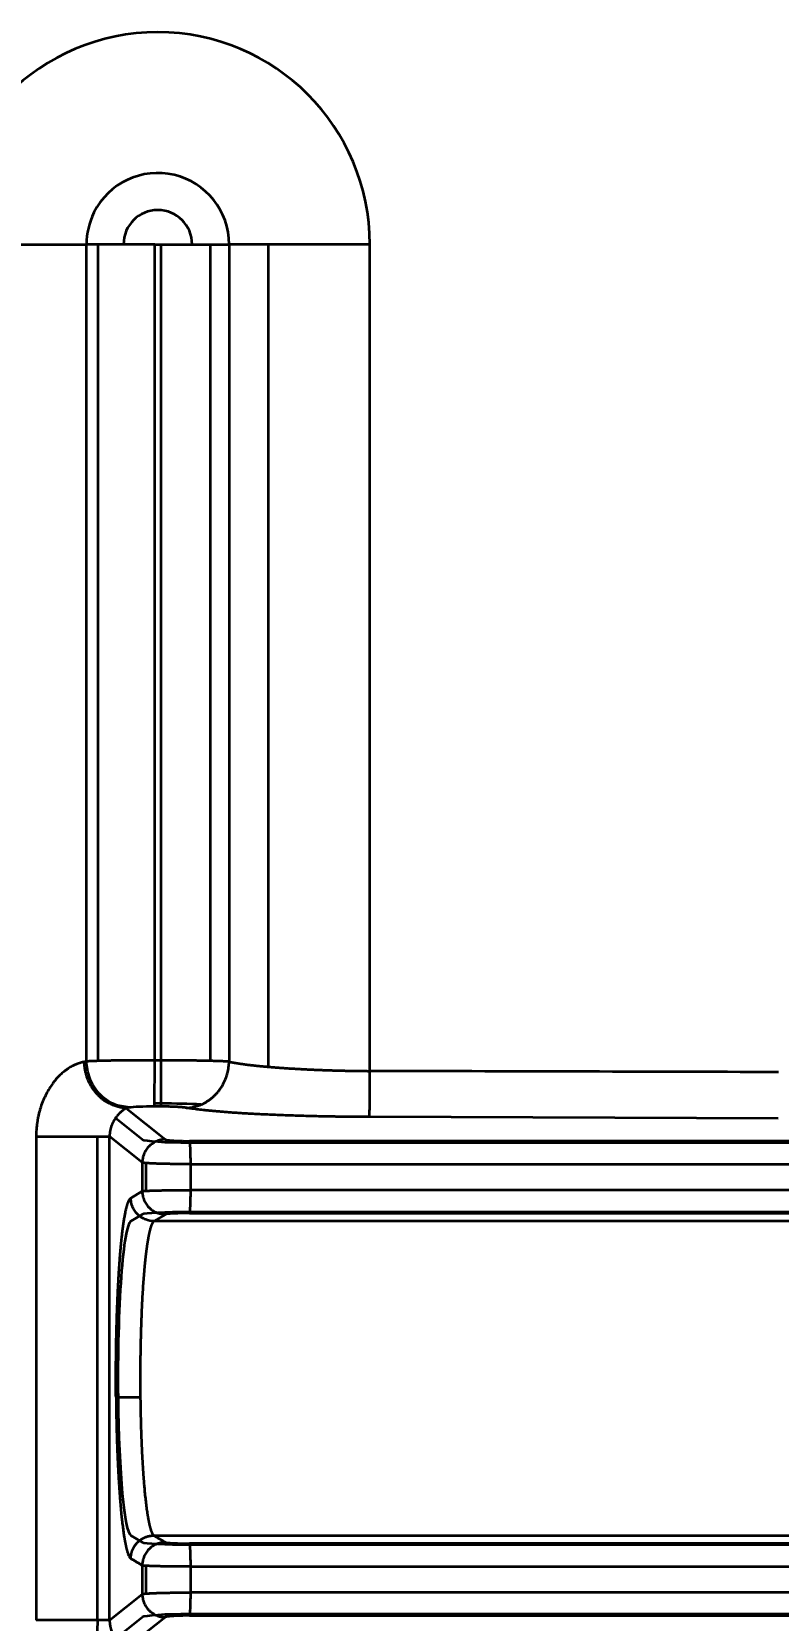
# Model space of a CAD drawing. Header units: millimetres. Extents: x -467 to 269, y 332 to 784.
# Drawn here: x -207.34 to -191.12, y 616.25 to 650.74 of the extents above; entities that cross this region are included whole.
import ezdxf

# ---------------------------------------------------------------- set-up
doc = ezdxf.new("R2010")
doc.units = ezdxf.units.MM
doc.layers.add('10', color=7, linetype='Continuous', true_color=0xffffff)
doc.layers.add('dim', color=82, linetype='Continuous', lineweight=9)
doc.styles.add('Capful-A', font='')
doc.styles.get('Capful-A').set_extended_font_data('Microsoft YaHei')
doc.dimstyles.new('Capful-A-1.0', dxfattribs={"dimtxt": 2.5, "dimasz": 2.5, "dimexe": 1.5, "dimexo": 1, "dimgap": 1.5, "dimtad": 0, "dimdsep": 46, "dimtxsty": 'Capful-A', "dimcen": 0, "dimclrt": 2, "dimazin": 2, "dimtfac": 1, "dimtmove": 0, "dimatfit": 3, "dimfxl": 0, "dimtolj": 1, "dimtzin": 0, "dimarcsym": 0})

# ---------------------------------------------------------------- blocks, each defined once
blk = doc.blocks.new('*D38')
at = {"layer": 'Defpoints', "color": 0, "transparency": 16777216}
for p in [(-186.512, 680.298), (-231.737, 576.87)]:
    blk.add_point(p, dxfattribs=at)
at = {"layer": 'dim', "color": 0, "lineweight": -2, "transparency": 16777216}
blk.add_line((-186.012, 680.298), (-179.258, 680.298), dxfattribs=at)
at = {"layer": 'dim', "color": 2, "transparency": 16777216, "insert": (-173.808, 680.298), "char_height": 2.5, "attachment_point": 5, "style": 'Capful-A', "bg_fill": 3, "box_fill_scale": 1.1, "bg_fill_color": 256, "bg_fill_true_color": 13158600, "bg_fill_transparency": 0}
blk.add_mtext('\\A1;103.43', dxfattribs=at)
at = {"layer": 'Defpoints', "color": 0, "transparency": 16777216}
blk.add_point((-179.258, 680.298), dxfattribs=at)
blk = doc.blocks.new('*D39')
at = {"layer": 'Defpoints', "color": 0, "transparency": 16777216}
for p in [(-186.512, 688.288), (-186.512, 680.298), (-231.737, 576.87)]:
    blk.add_point(p, dxfattribs=at)
at = {"layer": 'dim', "color": 0, "lineweight": -2, "transparency": 16777216}
blk.add_line((-186.512, 680.798), (-186.512, 688.288), dxfattribs=at)
at = {"layer": 'dim', "color": 2, "transparency": 16777216, "insert": (-186.512, 692.926), "char_height": 2.5, "attachment_point": 5, "rotation": 90, "style": 'Capful-A', "bg_fill": 3, "box_fill_scale": 1.1, "bg_fill_color": 256, "bg_fill_true_color": 13158600, "bg_fill_transparency": 0}
blk.add_mtext('\\A1;45.23', dxfattribs=at)

msp = doc.modelspace()

# ---------------------------------------------------------------- linework, layer by layer
at = {"layer": '10', "color": 7, "linetype": 'Continuous', "lineweight": 35}
for p, q in [((-209.208, 646.128), (-206.151, 646.128)), ((-206.151, 628.386), (-206.151, 646.128)), ((-205.347, 646.128), (-206.151, 646.128)), ((-205.905, 646.128), (-205.905, 628.396)), ((-204.669, 646.128), (-205.347, 646.128)), ((-204.669, 646.128), (-204.535, 646.128)), ((-204.669, 628.41), (-204.669, 646.128)), ((-204.535, 646.128), (-204.535, 628.41)), ((-204.535, 646.128), (-203.857, 646.128)), ((-203.857, 646.128), (-203.053, 646.128)), ((-203.467, 646.128), (-203.467, 628.397)), ((-199.996, 646.128), (-203.053, 646.128)), ((-203.053, 646.128), (-203.053, 628.382)), ((-202.199, 628.27), (-202.199, 646.128)), ((-199.996, 628.178), (-199.996, 646.128)), ((-204.673, 627.407), (-204.669, 628.41)), ((-204.535, 628.41), (-204.669, 628.41)), ((-204.535, 628.41), (-204.539, 627.407)), ((-205.22, 627.385), (-205.48, 627.43)), ((-205.231, 627.383), (-205.229, 627.384)), ((-204.539, 627.407), (-204.673, 627.407)), ((-204.539, 627.472), (-204.672, 627.473)), ((-204.94, 626.692), (-205.521, 627.157)), ((-205.29, 627.374), (-204.438, 626.691)), ((-191.122, 627.147), (-200, 627.18)), ((-207.245, 626.758), (-205.649, 626.758)), ((-207.245, 626.758), (-207.245, 616.253)), ((-205.913, 616.253), (-205.913, 626.758)), ((-204.94, 626.19), (-205.649, 626.758)), ((-205.649, 616.253), (-205.649, 626.758)), ((-188.735, 626.657), (-203.911, 626.657)), ((-203.903, 626.624), (-188.727, 626.624)), ((-204.94, 626.19), (-204.94, 625.568)), ((-204.856, 625.577), (-204.856, 626.178)), ((-203.887, 625.594), (-203.887, 626.156)), ((-203.887, 626.156), (-188.711, 626.156)), ((-205.188, 625.42), (-204.94, 625.568)), ((-188.711, 625.594), (-203.887, 625.594)), ((-204.94, 625.066), (-205.186, 624.918)), ((-204.438, 625.066), (-204.686, 624.918)), ((-203.912, 625.092), (-188.736, 625.092)), ((-188.729, 625.117), (-203.905, 625.117)), ((-188.909, 624.918), (-204.686, 624.918)), ((-205.186, 618.093), (-204.94, 617.945)), ((-204.686, 618.093), (-188.909, 618.093)), ((-188.736, 617.919), (-203.912, 617.919)), ((-203.905, 617.894), (-188.729, 617.894)), ((-204.94, 617.443), (-204.94, 616.821)), ((-204.856, 616.833), (-204.856, 617.434)), ((-203.887, 616.855), (-203.887, 617.417)), ((-203.887, 617.417), (-188.711, 617.417)), ((-205.649, 616.253), (-204.94, 616.821)), ((-188.711, 616.855), (-203.887, 616.855)), ((-203.911, 616.354), (-188.735, 616.354)), ((-188.727, 616.387), (-203.903, 616.387)), ((-205.649, 616.253), (-207.245, 616.253)), ((-205.921, 615.777), (-205.907, 616.253)), ((-205.521, 615.854), (-204.94, 616.319)), ((-204.438, 616.32), (-205.236, 615.68))]:
    msp.add_line(p, q, dxfattribs=at)
for radius, start, end in [(4.606, 360, 180), (1.549, 0, 153.574), (1.549, 153.574, 180), (0.745, 360, 180)]:
    msp.add_arc((-204.602, 646.128), radius, start, end, dxfattribs=at)
for centre, major_axis, ratio, start_param, end_param in [((-204.535, 627.36), (-1.608, 0.006), 0.06983, 4.135925, 4.714779), ((-203.939, 626.695), (-1.005, 0.004), 0.06983, 0.092684, 1.606678), ((-203.939, 625.064), (1.005, 0.003), 0.052336, 1.536226, 3.048819), ((-205.171, 621.505), (0, 3.417), 0.087209, 0.04939, 1.691726), ((-205.171, 621.505), (0, 3.417), 0.087209, 1.691726, 3.091527), ((-203.939, 617.947), (-1.005, 0.003), 0.052336, 0.092774, 1.605367), ((-203.939, 616.316), (1.005, 0.004), 0.06983, 1.534915, 3.048908)]:
    msp.add_ellipse(centre, major_axis=major_axis, ratio=ratio, start_param=start_param, end_param=end_param, dxfattribs=at)
for points, degree, knots in [([(-206.198, 628.377), (-206.202, 628.376), (-206.209, 628.375), (-206.22, 628.372), (-206.231, 628.37), (-206.242, 628.367), (-206.253, 628.364), (-206.265, 628.361), (-206.277, 628.358), (-206.289, 628.354), (-206.302, 628.35), (-206.314, 628.346), (-206.327, 628.341), (-206.341, 628.336), (-206.354, 628.331), (-206.375, 628.323), (-206.411, 628.308), (-206.47, 628.279), (-206.535, 628.241), (-206.596, 628.2), (-206.642, 628.165), (-206.684, 628.13), (-206.739, 628.08), (-206.807, 628.009), (-206.886, 627.91), (-206.96, 627.8), (-207.029, 627.678), (-207.092, 627.543), (-207.138, 627.423), (-207.168, 627.322), (-207.189, 627.247), (-207.206, 627.17), (-207.217, 627.108), (-207.224, 627.061), (-207.228, 627.029), (-207.232, 626.996), (-207.236, 626.96), (-207.239, 626.923), (-207.242, 626.884), (-207.243, 626.844), (-207.245, 626.801), (-207.245, 626.772), (-207.245, 626.758)], 3, [0, 0, 0, 0, 0.009585, 0.019243, 0.028974, 0.038779, 0.048659, 0.058615, 0.068647, 0.078757, 0.088946, 0.099215, 0.109564, 0.119995, 0.130509, 0.141106, 0.168915, 0.211701, 0.270057, 0.305108, 0.336885, 0.365288, 0.390213, 0.449864, 0.507138, 0.563904, 0.622821, 0.683926, 0.747188, 0.777843, 0.808584, 0.839373, 0.870169, 0.882002, 0.894484, 0.907614, 0.921394, 0.935822, 0.950899, 0.966622, 0.98299, 1, 1, 1, 1]), ([(-204.669, 628.41), (-204.676, 628.41), (-204.689, 628.41), (-204.709, 628.41), (-204.729, 628.41), (-204.749, 628.41), (-204.769, 628.41), (-204.789, 628.41), (-204.809, 628.41), (-204.829, 628.41), (-204.849, 628.41), (-204.869, 628.41), (-204.889, 628.41), (-204.909, 628.41), (-204.929, 628.41), (-204.949, 628.41), (-204.969, 628.41), (-204.988, 628.41), (-205.008, 628.409), (-205.028, 628.409), (-205.048, 628.409), (-205.068, 628.409), (-205.088, 628.409), (-205.107, 628.409), (-205.127, 628.409), (-205.147, 628.409), (-205.166, 628.409), (-205.186, 628.408), (-205.205, 628.408), (-205.224, 628.408), (-205.244, 628.408), (-205.263, 628.408), (-205.282, 628.408), (-205.301, 628.407), (-205.32, 628.407), (-205.339, 628.407), (-205.358, 628.407), (-205.377, 628.407), (-205.395, 628.406), (-205.414, 628.406), (-205.432, 628.406), (-205.451, 628.406), (-205.469, 628.405), (-205.487, 628.405), (-205.505, 628.405), (-205.523, 628.405), (-205.541, 628.404), (-205.561, 628.404), (-205.585, 628.404), (-205.612, 628.403), (-205.639, 628.403), (-205.666, 628.402), (-205.692, 628.402), (-205.718, 628.401), (-205.744, 628.401), (-205.77, 628.4), (-205.795, 628.399), (-205.82, 628.399), (-205.845, 628.398), (-205.869, 628.398), (-205.893, 628.397), (-205.916, 628.396), (-205.939, 628.395), (-205.961, 628.395), (-205.983, 628.394), (-206.004, 628.393), (-206.025, 628.392), (-206.045, 628.392), (-206.064, 628.391), (-206.083, 628.39), (-206.101, 628.389), (-206.119, 628.388), (-206.136, 628.387), (-206.146, 628.387), (-206.151, 628.386)], 3, [0, 0, 0, 0, 0.010556, 0.021126, 0.03171, 0.042307, 0.052918, 0.063543, 0.074182, 0.084835, 0.095501, 0.106181, 0.116874, 0.127581, 0.138302, 0.149036, 0.159784, 0.170545, 0.18132, 0.192108, 0.202909, 0.213724, 0.224553, 0.235395, 0.246251, 0.25712, 0.268003, 0.278899, 0.289809, 0.300732, 0.311669, 0.322619, 0.333583, 0.34456, 0.355551, 0.366556, 0.377574, 0.388606, 0.399651, 0.41071, 0.421782, 0.432868, 0.443967, 0.45508, 0.466206, 0.477346, 0.4885, 0.499667, 0.517059, 0.534598, 0.552286, 0.570122, 0.588107, 0.606239, 0.624519, 0.642947, 0.661524, 0.680249, 0.699121, 0.718142, 0.737311, 0.756628, 0.776093, 0.795706, 0.815468, 0.835377, 0.855435, 0.875641, 0.895996, 0.916499, 0.937151, 0.957952, 0.978902, 1, 1, 1, 1]), ([(-205.228, 627.384), (-205.282, 627.385), (-205.338, 627.392), (-205.451, 627.418), (-205.508, 627.437), (-205.62, 627.488), (-205.674, 627.52), (-205.779, 627.595), (-205.828, 627.639), (-205.917, 627.736), (-205.958, 627.79), (-206.027, 627.903), (-206.056, 627.963), (-206.103, 628.084), (-206.12, 628.146), (-206.144, 628.268), (-206.15, 628.328), (-206.151, 628.386)], 3, [0, 0, 0, 0, 0.125, 0.125, 0.25, 0.25, 0.375, 0.375, 0.5, 0.5, 0.625, 0.625, 0.75, 0.75, 0.875, 0.875, 1, 1, 1, 1]), ([(-203.053, 628.382), (-203.055, 628.382), (-203.061, 628.382), (-203.069, 628.383), (-203.077, 628.383), (-203.085, 628.384), (-203.094, 628.384), (-203.103, 628.385), (-203.112, 628.385), (-203.121, 628.385), (-203.13, 628.386), (-203.139, 628.386), (-203.149, 628.387), (-203.159, 628.387), (-203.169, 628.388), (-203.179, 628.388), (-203.189, 628.389), (-203.199, 628.389), (-203.21, 628.389), (-203.22, 628.39), (-203.231, 628.39), (-203.242, 628.391), (-203.253, 628.391), (-203.264, 628.391), (-203.275, 628.392), (-203.286, 628.392), (-203.298, 628.393), (-203.309, 628.393), (-203.321, 628.393), (-203.332, 628.394), (-203.344, 628.394), (-203.356, 628.394), (-203.368, 628.395), (-203.38, 628.395), (-203.392, 628.395), (-203.404, 628.396), (-203.416, 628.396), (-203.429, 628.396), (-203.441, 628.397), (-203.454, 628.397), (-203.466, 628.397), (-203.479, 628.398), (-203.491, 628.398), (-203.504, 628.398), (-203.517, 628.399), (-203.529, 628.399), (-203.542, 628.399), (-203.555, 628.399), (-203.568, 628.4), (-203.581, 628.4), (-203.593, 628.4), (-203.606, 628.4), (-203.619, 628.401), (-203.632, 628.401), (-203.653, 628.401), (-203.68, 628.402), (-203.716, 628.402), (-203.753, 628.403), (-203.789, 628.404), (-203.826, 628.404), (-203.864, 628.405), (-203.902, 628.405), (-203.94, 628.406), (-203.979, 628.406), (-204.017, 628.407), (-204.056, 628.407), (-204.096, 628.407), (-204.135, 628.408), (-204.175, 628.408), (-204.215, 628.408), (-204.255, 628.409), (-204.295, 628.409), (-204.335, 628.409), (-204.375, 628.409), (-204.415, 628.409), (-204.455, 628.409), (-204.495, 628.409), (-204.522, 628.41), (-204.535, 628.41)], 3, [0, 0, 0, 0, 0.010574, 0.021105, 0.031591, 0.042034, 0.052433, 0.062788, 0.073099, 0.083367, 0.09359, 0.10377, 0.113906, 0.123999, 0.134047, 0.144052, 0.154012, 0.163929, 0.173801, 0.18363, 0.193415, 0.203156, 0.212852, 0.222505, 0.232114, 0.241679, 0.2512, 0.260677, 0.27011, 0.279499, 0.288844, 0.298145, 0.307403, 0.316616, 0.325786, 0.334911, 0.343993, 0.353031, 0.362025, 0.370975, 0.379881, 0.388743, 0.397561, 0.406336, 0.415067, 0.423753, 0.432396, 0.440995, 0.44955, 0.458062, 0.466529, 0.474952, 0.483332, 0.491667, 0.499959, 0.522238, 0.544468, 0.566649, 0.588781, 0.610863, 0.632897, 0.654882, 0.676818, 0.698705, 0.720543, 0.742332, 0.764072, 0.785764, 0.807406, 0.829, 0.850545, 0.872041, 0.893488, 0.914887, 0.936238, 0.95754, 0.978794, 1, 1, 1, 1]), ([(-203.053, 628.382), (-203.049, 628.381), (-203.042, 628.379), (-203.031, 628.377), (-203.019, 628.374), (-203.007, 628.372), (-202.995, 628.37), (-202.983, 628.367), (-202.971, 628.365), (-202.959, 628.363), (-202.946, 628.36), (-202.933, 628.358), (-202.92, 628.356), (-202.907, 628.354), (-202.893, 628.351), (-202.88, 628.349), (-202.866, 628.347), (-202.852, 628.345), (-202.838, 628.342), (-202.824, 628.34), (-202.81, 628.338), (-202.795, 628.336), (-202.78, 628.334), (-202.765, 628.332), (-202.75, 628.33), (-202.735, 628.327), (-202.72, 628.325), (-202.704, 628.323), (-202.689, 628.321), (-202.673, 628.319), (-202.657, 628.317), (-202.641, 628.315), (-202.624, 628.313), (-202.608, 628.311), (-202.592, 628.309), (-202.575, 628.307), (-202.558, 628.305), (-202.541, 628.304), (-202.524, 628.302), (-202.507, 628.3), (-202.49, 628.298), (-202.472, 628.296), (-202.455, 628.294), (-202.437, 628.292), (-202.419, 628.29), (-202.401, 628.289), (-202.383, 628.287), (-202.365, 628.285), (-202.347, 628.283), (-202.329, 628.282), (-202.31, 628.28), (-202.292, 628.278), (-202.273, 628.276), (-202.254, 628.275), (-202.236, 628.273), (-202.217, 628.271), (-202.198, 628.27), (-202.178, 628.268), (-202.159, 628.267), (-202.14, 628.265), (-202.121, 628.263), (-202.101, 628.262), (-202.082, 628.26), (-202.062, 628.259), (-202.042, 628.257), (-202.023, 628.256), (-202.003, 628.254), (-201.983, 628.253), (-201.963, 628.251), (-201.943, 628.25), (-201.923, 628.248), (-201.902, 628.247), (-201.882, 628.246), (-201.862, 628.244), (-201.842, 628.243), (-201.821, 628.241), (-201.801, 628.24), (-201.78, 628.239), (-201.76, 628.237), (-201.739, 628.236), (-201.718, 628.235), (-201.697, 628.234), (-201.677, 628.232), (-201.656, 628.231), (-201.635, 628.23), (-201.614, 628.229), (-201.593, 628.227), (-201.572, 628.226), (-201.551, 628.225), (-201.53, 628.224), (-201.509, 628.223), (-201.488, 628.222), (-201.467, 628.22), (-201.446, 628.219), (-201.424, 628.218), (-201.403, 628.217), (-201.382, 628.216), (-201.361, 628.215), (-201.339, 628.214), (-201.318, 628.213), (-201.297, 628.212), (-201.275, 628.211), (-201.254, 628.21), (-201.233, 628.209), (-201.211, 628.208), (-201.19, 628.207), (-201.169, 628.206), (-201.147, 628.205), (-201.126, 628.205), (-201.104, 628.204), (-201.083, 628.203), (-201.062, 628.202), (-201.04, 628.201), (-201.019, 628.2), (-200.997, 628.2), (-200.976, 628.199), (-200.955, 628.198), (-200.933, 628.197), (-200.912, 628.196), (-200.89, 628.196), (-200.869, 628.195), (-200.848, 628.194), (-200.826, 628.194), (-200.805, 628.193), (-200.784, 628.192), (-200.762, 628.192), (-200.741, 628.191), (-200.72, 628.19), (-200.699, 628.19), (-200.677, 628.189), (-200.656, 628.189), (-200.635, 628.188), (-200.614, 628.188), (-200.593, 628.187), (-200.572, 628.187), (-200.551, 628.186), (-200.53, 628.186), (-200.509, 628.185), (-200.488, 628.185), (-200.467, 628.184), (-200.446, 628.184), (-200.425, 628.183), (-200.404, 628.183), (-200.383, 628.183), (-200.362, 628.182), (-200.342, 628.182), (-200.321, 628.182), (-200.3, 628.181), (-200.28, 628.181), (-200.259, 628.181), (-200.239, 628.18), (-200.218, 628.18), (-200.198, 628.18), (-200.177, 628.18), (-200.157, 628.179), (-200.137, 628.179), (-200.116, 628.179), (-200.096, 628.179), (-200.076, 628.179), (-200.056, 628.179), (-200.036, 628.178), (-200.016, 628.178), (-200.003, 628.178), (-199.996, 628.178)], 3, [0, 0, 0, 0, 0.007304, 0.014594, 0.02187, 0.029133, 0.036382, 0.043617, 0.050838, 0.058046, 0.06524, 0.07242, 0.079587, 0.08674, 0.093879, 0.101005, 0.108116, 0.115214, 0.122299, 0.129369, 0.136426, 0.14347, 0.150499, 0.157515, 0.164517, 0.171506, 0.17848, 0.185441, 0.192389, 0.199323, 0.206243, 0.213149, 0.220041, 0.22692, 0.233786, 0.240637, 0.247475, 0.254299, 0.26111, 0.267906, 0.274689, 0.281459, 0.288215, 0.294957, 0.301685, 0.3084, 0.315101, 0.321788, 0.328462, 0.335122, 0.341768, 0.348401, 0.35502, 0.361625, 0.368217, 0.374795, 0.381359, 0.38791, 0.394447, 0.40097, 0.40748, 0.413976, 0.420459, 0.426927, 0.433382, 0.439824, 0.446252, 0.452666, 0.459066, 0.465453, 0.471826, 0.478186, 0.484532, 0.490864, 0.497183, 0.503488, 0.509779, 0.516057, 0.522321, 0.528571, 0.534808, 0.541031, 0.547241, 0.553437, 0.559619, 0.565788, 0.571943, 0.578084, 0.584212, 0.590326, 0.596427, 0.602514, 0.608587, 0.614647, 0.620693, 0.626726, 0.632745, 0.63875, 0.644742, 0.65072, 0.656684, 0.662635, 0.668572, 0.674496, 0.680406, 0.686303, 0.692186, 0.698055, 0.703911, 0.709753, 0.715582, 0.721397, 0.727198, 0.732986, 0.73876, 0.744521, 0.750268, 0.756002, 0.761722, 0.767428, 0.773121, 0.7788, 0.784466, 0.790118, 0.795757, 0.801382, 0.806994, 0.812592, 0.818176, 0.823747, 0.829304, 0.834848, 0.840378, 0.845895, 0.851398, 0.856888, 0.862364, 0.867826, 0.873276, 0.878711, 0.884133, 0.889542, 0.894936, 0.900318, 0.905686, 0.91104, 0.916381, 0.921709, 0.927022, 0.932323, 0.93761, 0.942883, 0.948143, 0.953389, 0.958622, 0.963842, 0.969048, 0.97424, 0.979419, 0.984584, 0.989736, 0.994875, 1, 1, 1, 1]), ([(-203.983, 627.379), (-204.016, 627.385), (-204.075, 627.39), (-204.131, 627.395), (-204.207, 627.399), (-204.279, 627.402), (-204.45, 627.407), (-204.539, 627.407)], 2, [0, 0, 0, 0.25, 0.25, 0.5, 0.5, 0.75, 1, 1, 1]), ([(-205.29, 627.374), (-205.292, 627.373), (-205.295, 627.371), (-205.3, 627.368), (-205.305, 627.364), (-205.31, 627.361), (-205.315, 627.357), (-205.321, 627.353), (-205.326, 627.349), (-205.332, 627.345), (-205.338, 627.341), (-205.344, 627.336), (-205.351, 627.332), (-205.357, 627.327), (-205.364, 627.322), (-205.37, 627.317), (-205.377, 627.311), (-205.384, 627.305), (-205.391, 627.3), (-205.398, 627.294), (-205.405, 627.287), (-205.412, 627.281), (-205.42, 627.274), (-205.427, 627.267), (-205.435, 627.259), (-205.442, 627.252), (-205.45, 627.244), (-205.457, 627.236), (-205.465, 627.227), (-205.473, 627.219), (-205.48, 627.21), (-205.488, 627.201), (-205.495, 627.191), (-205.503, 627.181), (-205.51, 627.172), (-205.518, 627.161), (-205.525, 627.151), (-205.532, 627.14), (-205.539, 627.129), (-205.546, 627.118), (-205.553, 627.107), (-205.56, 627.095), (-205.566, 627.083), (-205.572, 627.071), (-205.579, 627.059), (-205.585, 627.046), (-205.59, 627.034), (-205.596, 627.021), (-205.601, 627.007), (-205.607, 626.994), (-205.612, 626.98), (-205.616, 626.967), (-205.621, 626.953), (-205.625, 626.938), (-205.629, 626.924), (-205.632, 626.91), (-205.635, 626.895), (-205.638, 626.88), (-205.641, 626.865), (-205.643, 626.85), (-205.645, 626.835), (-205.647, 626.82), (-205.648, 626.804), (-205.649, 626.789), (-205.649, 626.773), (-205.649, 626.763), (-205.649, 626.758)], 3, [0, 0, 0, 0, 0.023768, 0.047291, 0.070568, 0.0936, 0.116388, 0.138932, 0.161234, 0.183294, 0.205113, 0.226691, 0.248029, 0.269128, 0.28999, 0.310614, 0.331002, 0.351155, 0.371073, 0.390758, 0.410211, 0.429433, 0.448425, 0.467188, 0.485723, 0.504032, 0.522349, 0.540313, 0.557927, 0.575193, 0.592112, 0.608687, 0.62492, 0.640814, 0.656371, 0.671594, 0.686486, 0.70105, 0.71529, 0.72921, 0.742812, 0.756102, 0.769085, 0.781764, 0.794145, 0.806233, 0.818036, 0.829558, 0.840808, 0.851791, 0.862518, 0.872995, 0.883233, 0.89324, 0.903029, 0.912609, 0.921994, 0.931195, 0.940226, 0.949103, 0.957839, 0.966452, 0.974956, 0.983371, 0.991713, 1, 1, 1, 1]), ([(-204.438, 626.691), (-204.461, 626.691), (-204.523, 626.686), (-204.62, 626.661), (-204.701, 626.618), (-204.749, 626.582), (-204.775, 626.561), (-204.792, 626.544), (-204.809, 626.526), (-204.831, 626.501), (-204.867, 626.452), (-204.91, 626.371), (-204.936, 626.275), (-204.94, 626.213), (-204.94, 626.19)], 3, [0, 0, 0, 0, 0.081935, 0.221294, 0.360653, 0.430333, 0.465173, 0.500012, 0.534852, 0.569692, 0.639372, 0.778731, 0.91809, 1, 1, 1, 1]), ([(-204.438, 626.691), (-204.43, 626.684), (-204.342, 626.672), (-204.267, 626.667), (-204.196, 626.662), (-204.101, 626.66), (-204.01, 626.657), (-203.911, 626.657)], 2, [0, 0, 0, 0.25, 0.5, 0.5, 0.75, 0.75, 1, 1, 1]), ([(-203.887, 626.156), (-203.887, 626.167), (-203.887, 626.218), (-203.888, 626.306), (-203.89, 626.39), (-203.891, 626.44), (-203.892, 626.467), (-203.893, 626.486), (-203.894, 626.504), (-203.895, 626.527), (-203.898, 626.567), (-203.902, 626.615), (-203.907, 626.647), (-203.91, 626.655), (-203.911, 626.657)], 3, [0, 0, 0, 0, 0.043663, 0.188836, 0.334008, 0.406594, 0.442887, 0.47918, 0.515473, 0.551766, 0.624352, 0.769525, 0.914697, 1, 1, 1, 1]), ([(-203.887, 626.156), (-203.892, 626.156), (-203.903, 626.156), (-203.918, 626.156), (-203.934, 626.156), (-203.95, 626.156), (-203.966, 626.156), (-203.983, 626.156), (-203.999, 626.156), (-204.015, 626.156), (-204.031, 626.156), (-204.047, 626.156), (-204.063, 626.156), (-204.08, 626.156), (-204.096, 626.156), (-204.112, 626.157), (-204.128, 626.157), (-204.144, 626.157), (-204.16, 626.157), (-204.177, 626.157), (-204.193, 626.157), (-204.209, 626.158), (-204.225, 626.158), (-204.241, 626.158), (-204.257, 626.158), (-204.273, 626.158), (-204.288, 626.159), (-204.304, 626.159), (-204.32, 626.159), (-204.335, 626.159), (-204.351, 626.16), (-204.367, 626.16), (-204.382, 626.16), (-204.397, 626.16), (-204.412, 626.161), (-204.427, 626.161), (-204.442, 626.161), (-204.457, 626.162), (-204.472, 626.162), (-204.487, 626.162), (-204.501, 626.163), (-204.516, 626.163), (-204.53, 626.163), (-204.544, 626.164), (-204.558, 626.164), (-204.571, 626.165), (-204.585, 626.165), (-204.598, 626.166), (-204.611, 626.166), (-204.623, 626.166), (-204.635, 626.167), (-204.648, 626.167), (-204.661, 626.168), (-204.673, 626.168), (-204.686, 626.169), (-204.699, 626.169), (-204.712, 626.17), (-204.725, 626.17), (-204.737, 626.171), (-204.75, 626.172), (-204.763, 626.172), (-204.775, 626.173), (-204.787, 626.174), (-204.799, 626.174), (-204.811, 626.175), (-204.823, 626.176), (-204.834, 626.177), (-204.845, 626.177), (-204.856, 626.178), (-204.866, 626.179), (-204.876, 626.18), (-204.885, 626.181), (-204.894, 626.182), (-204.902, 626.183), (-204.91, 626.184), (-204.917, 626.184), (-204.923, 626.185), (-204.929, 626.186), (-204.933, 626.187), (-204.937, 626.189), (-204.939, 626.189), (-204.94, 626.19)], 3, [0, 0, 0, 0, 0.010298, 0.020622, 0.030971, 0.041345, 0.051744, 0.062168, 0.072618, 0.083092, 0.093592, 0.104117, 0.114668, 0.125243, 0.135844, 0.14647, 0.157121, 0.167797, 0.178498, 0.189225, 0.199977, 0.210754, 0.221556, 0.232384, 0.243237, 0.254115, 0.265018, 0.275946, 0.2869, 0.297879, 0.308883, 0.319913, 0.330967, 0.342047, 0.353153, 0.364283, 0.375439, 0.38662, 0.397826, 0.409058, 0.420315, 0.431597, 0.442904, 0.454237, 0.465595, 0.476978, 0.488387, 0.49982, 0.510307, 0.521086, 0.532157, 0.543519, 0.555173, 0.56712, 0.579358, 0.591888, 0.60471, 0.617823, 0.631229, 0.644926, 0.658916, 0.673197, 0.68777, 0.702635, 0.717792, 0.733241, 0.748982, 0.765014, 0.781339, 0.797955, 0.814864, 0.832064, 0.849556, 0.86734, 0.885415, 0.903783, 0.922443, 0.941394, 0.960638, 0.980173, 1, 1, 1, 1]), ([(-205.51, 621.093), (-205.512, 621.298), (-205.512, 621.877), (-205.499, 622.606), (-205.475, 623.298), (-205.441, 623.926), (-205.396, 624.467), (-205.343, 624.905), (-205.284, 625.218), (-205.222, 625.395), (-205.188, 625.42)], 2, [0, 0, 0, 0.065015, 0.181888, 0.298761, 0.415635, 0.532508, 0.649381, 0.766254, 0.883127, 1, 1, 1]), ([(-204.686, 624.918), (-204.748, 624.918), (-204.849, 624.938), (-204.949, 624.99), (-205.004, 625.031), (-205.04, 625.064), (-205.073, 625.101), (-205.115, 625.156), (-205.157, 625.237), (-205.183, 625.334), (-205.188, 625.396), (-205.188, 625.419)], 3, [0, 0, 0, 0, 0.221292, 0.360644, 0.43032, 0.499997, 0.569673, 0.639349, 0.778701, 0.918054, 1, 1, 1, 1]), ([(-204.94, 625.568), (-204.94, 625.568), (-204.939, 625.569), (-204.937, 625.569), (-204.935, 625.569), (-204.933, 625.57), (-204.931, 625.57), (-204.928, 625.571), (-204.926, 625.571), (-204.923, 625.571), (-204.92, 625.572), (-204.916, 625.572), (-204.913, 625.572), (-204.909, 625.573), (-204.905, 625.573), (-204.902, 625.573), (-204.897, 625.574), (-204.893, 625.574), (-204.889, 625.574), (-204.884, 625.575), (-204.88, 625.575), (-204.875, 625.575), (-204.87, 625.576), (-204.865, 625.576), (-204.86, 625.576), (-204.855, 625.577), (-204.849, 625.577), (-204.844, 625.577), (-204.838, 625.578), (-204.833, 625.578), (-204.827, 625.578), (-204.821, 625.579), (-204.816, 625.579), (-204.81, 625.579), (-204.804, 625.579), (-204.798, 625.58), (-204.792, 625.58), (-204.786, 625.58), (-204.78, 625.58), (-204.773, 625.581), (-204.767, 625.581), (-204.761, 625.581), (-204.755, 625.581), (-204.748, 625.582), (-204.742, 625.582), (-204.736, 625.582), (-204.729, 625.582), (-204.723, 625.583), (-204.717, 625.583), (-204.71, 625.583), (-204.704, 625.583), (-204.698, 625.583), (-204.691, 625.584), (-204.685, 625.584), (-204.679, 625.584), (-204.672, 625.584), (-204.666, 625.584), (-204.66, 625.585), (-204.653, 625.585), (-204.647, 625.585), (-204.641, 625.585), (-204.635, 625.585), (-204.629, 625.585), (-204.623, 625.586), (-204.616, 625.586), (-204.61, 625.586), (-204.604, 625.586), (-204.592, 625.586), (-204.572, 625.587), (-204.544, 625.587), (-204.516, 625.588), (-204.487, 625.589), (-204.458, 625.589), (-204.428, 625.59), (-204.397, 625.59), (-204.367, 625.59), (-204.336, 625.591), (-204.304, 625.591), (-204.273, 625.592), (-204.241, 625.592), (-204.209, 625.592), (-204.177, 625.592), (-204.144, 625.593), (-204.112, 625.593), (-204.08, 625.593), (-204.047, 625.593), (-204.015, 625.593), (-203.983, 625.593), (-203.951, 625.594), (-203.918, 625.594), (-203.897, 625.594), (-203.887, 625.594)], 3, [0, 0, 0, 0, 0.010051, 0.020026, 0.029925, 0.039748, 0.049494, 0.059165, 0.068759, 0.078278, 0.08772, 0.097086, 0.106376, 0.11559, 0.124728, 0.133789, 0.142775, 0.151684, 0.160518, 0.169275, 0.177956, 0.186561, 0.19509, 0.203542, 0.211919, 0.22022, 0.228444, 0.236592, 0.244664, 0.252661, 0.260581, 0.268424, 0.276192, 0.283884, 0.291499, 0.299039, 0.306502, 0.313889, 0.3212, 0.328435, 0.335594, 0.342677, 0.349683, 0.356614, 0.363468, 0.370247, 0.376949, 0.383575, 0.390125, 0.396599, 0.402996, 0.409318, 0.415564, 0.421733, 0.427826, 0.433843, 0.439785, 0.445649, 0.451438, 0.457151, 0.462788, 0.468348, 0.473833, 0.479241, 0.484573, 0.489829, 0.495009, 0.500113, 0.522949, 0.545684, 0.568319, 0.590854, 0.613289, 0.635623, 0.657858, 0.679992, 0.702026, 0.72396, 0.745794, 0.767528, 0.789162, 0.810696, 0.83213, 0.853464, 0.874697, 0.895831, 0.916865, 0.937798, 0.958632, 0.979366, 1, 1, 1, 1]), ([(-204.94, 625.568), (-204.94, 625.545), (-204.936, 625.483), (-204.91, 625.386), (-204.867, 625.305), (-204.831, 625.256), (-204.809, 625.231), (-204.793, 625.214), (-204.775, 625.197), (-204.75, 625.175), (-204.701, 625.139), (-204.62, 625.096), (-204.524, 625.071), (-204.462, 625.066), (-204.438, 625.066)], 3, [0, 0, 0, 0, 0.081996, 0.221328, 0.360661, 0.430327, 0.46516, 0.499993, 0.534826, 0.569659, 0.639326, 0.778658, 0.91799, 1, 1, 1, 1]), ([(-203.912, 625.092), (-203.91, 625.093), (-203.907, 625.101), (-203.902, 625.131), (-203.898, 625.178), (-203.896, 625.216), (-203.894, 625.239), (-203.893, 625.257), (-203.893, 625.275), (-203.891, 625.302), (-203.89, 625.352), (-203.888, 625.435), (-203.887, 625.525), (-203.887, 625.579), (-203.887, 625.594)], 3, [0, 0, 0, 0, 0.084516, 0.228157, 0.371798, 0.443619, 0.479529, 0.515439, 0.551349, 0.58726, 0.65908, 0.802721, 0.946362, 1, 1, 1, 1]), ([(-203.912, 625.092), (-204.008, 625.092), (-204.101, 625.09), (-204.192, 625.088), (-204.267, 625.084), (-204.34, 625.081), (-204.43, 625.072), (-204.438, 625.066)], 2, [0, 0, 0, 0.25, 0.25, 0.5, 0.5, 0.75, 1, 1, 1]), ([(-204.686, 624.918), (-204.687, 624.917), (-204.689, 624.916), (-204.691, 624.914), (-204.694, 624.912), (-204.697, 624.909), (-204.7, 624.906), (-204.702, 624.903), (-204.705, 624.9), (-204.708, 624.897), (-204.711, 624.893), (-204.713, 624.889), (-204.716, 624.884), (-204.719, 624.88), (-204.721, 624.875), (-204.724, 624.87), (-204.727, 624.865), (-204.729, 624.86), (-204.732, 624.854), (-204.734, 624.848), (-204.737, 624.842), (-204.74, 624.836), (-204.742, 624.829), (-204.745, 624.823), (-204.747, 624.816), (-204.75, 624.809), (-204.752, 624.802), (-204.755, 624.794), (-204.757, 624.787), (-204.759, 624.779), (-204.762, 624.771), (-204.764, 624.763), (-204.767, 624.755), (-204.769, 624.746), (-204.771, 624.738), (-204.774, 624.729), (-204.776, 624.72), (-204.778, 624.711), (-204.78, 624.702), (-204.783, 624.692), (-204.785, 624.683), (-204.787, 624.673), (-204.789, 624.663), (-204.791, 624.653), (-204.794, 624.643), (-204.796, 624.633), (-204.798, 624.623), (-204.8, 624.612), (-204.802, 624.602), (-204.804, 624.591), (-204.806, 624.58), (-204.808, 624.57), (-204.81, 624.559), (-204.812, 624.548), (-204.814, 624.536), (-204.816, 624.525), (-204.818, 624.514), (-204.82, 624.502), (-204.822, 624.491), (-204.824, 624.479), (-204.826, 624.467), (-204.828, 624.456), (-204.83, 624.444), (-204.832, 624.432), (-204.833, 624.42), (-204.835, 624.408), (-204.837, 624.396), (-204.839, 624.383), (-204.841, 624.371), (-204.842, 624.359), (-204.844, 624.346), (-204.846, 624.334), (-204.848, 624.321), (-204.849, 624.309), (-204.851, 624.296), (-204.852, 624.284), (-204.854, 624.271), (-204.856, 624.258), (-204.857, 624.246), (-204.859, 624.233), (-204.86, 624.22), (-204.862, 624.207), (-204.864, 624.194), (-204.865, 624.181), (-204.867, 624.169), (-204.868, 624.156), (-204.87, 624.143), (-204.871, 624.13), (-204.872, 624.117), (-204.874, 624.104), (-204.875, 624.091), (-204.877, 624.078), (-204.878, 624.065), (-204.879, 624.052), (-204.881, 624.039), (-204.882, 624.026), (-204.883, 624.013), (-204.885, 624), (-204.886, 623.987), (-204.887, 623.974), (-204.888, 623.961), (-204.89, 623.948), (-204.891, 623.935), (-204.892, 623.922), (-204.893, 623.909), (-204.894, 623.896), (-204.896, 623.883), (-204.897, 623.871), (-204.907, 623.753), (-204.925, 623.519), (-204.947, 623.143), (-204.964, 622.746), (-204.976, 622.337), (-204.983, 621.922), (-204.985, 621.624), (-204.985, 621.447), (-204.984, 621.388), (-204.984, 621.329), (-204.984, 621.27), (-204.983, 621.211), (-204.983, 621.152), (-204.982, 621.112), (-204.982, 621.093)], 3, [0, 0, 0, 0, 0.005497, 0.010972, 0.016425, 0.021855, 0.027264, 0.032651, 0.038016, 0.043359, 0.048679, 0.053978, 0.059255, 0.064509, 0.069742, 0.074953, 0.080141, 0.085308, 0.090452, 0.095575, 0.100675, 0.105754, 0.11081, 0.115845, 0.120857, 0.125848, 0.130816, 0.135763, 0.140687, 0.145589, 0.15047, 0.155328, 0.160164, 0.164979, 0.169771, 0.174541, 0.179289, 0.184016, 0.18872, 0.193402, 0.198062, 0.2027, 0.207316, 0.21191, 0.216483, 0.221033, 0.225561, 0.230067, 0.234551, 0.239013, 0.243453, 0.247871, 0.252266, 0.25664, 0.260992, 0.265322, 0.26963, 0.273916, 0.27818, 0.282422, 0.286641, 0.290839, 0.295015, 0.299169, 0.3033, 0.30741, 0.311498, 0.315563, 0.319607, 0.323629, 0.327628, 0.331606, 0.335562, 0.339495, 0.343407, 0.347296, 0.351164, 0.355009, 0.358833, 0.362634, 0.366414, 0.370171, 0.373906, 0.37762, 0.381311, 0.384981, 0.388628, 0.392253, 0.395857, 0.399438, 0.402997, 0.406535, 0.41005, 0.413543, 0.417014, 0.420463, 0.423891, 0.427296, 0.430679, 0.43404, 0.437379, 0.440696, 0.443992, 0.447265, 0.450516, 0.453745, 0.456952, 0.460137, 0.4633, 0.543783, 0.622928, 0.700738, 0.777213, 0.852356, 0.926168, 0.936634, 0.947126, 0.957646, 0.968194, 0.978769, 0.989371, 1, 1, 1, 1]), ([(-205.51, 621.093), (-205.509, 621.093), (-205.509, 621.093), (-205.507, 621.093), (-205.506, 621.093), (-205.504, 621.093), (-205.502, 621.093), (-205.5, 621.093), (-205.498, 621.093), (-205.496, 621.093), (-205.494, 621.093), (-205.491, 621.093), (-205.489, 621.093), (-205.487, 621.093), (-205.484, 621.093), (-205.482, 621.093), (-205.48, 621.093), (-205.478, 621.093), (-205.476, 621.093), (-205.474, 621.093), (-205.472, 621.093), (-205.47, 621.093), (-205.468, 621.093), (-205.466, 621.093), (-205.465, 621.093), (-205.463, 621.093), (-205.462, 621.093), (-205.461, 621.093), (-205.46, 621.093), (-205.459, 621.093), (-205.458, 621.093), (-205.458, 621.093), (-205.457, 621.093), (-205.457, 621.093), (-205.453, 621.093), (-205.445, 621.093), (-205.431, 621.093), (-205.417, 621.093), (-205.402, 621.093), (-205.387, 621.093), (-205.372, 621.093), (-205.356, 621.093), (-205.338, 621.093), (-205.318, 621.093), (-205.295, 621.093), (-205.271, 621.093), (-205.247, 621.093), (-205.222, 621.093), (-205.197, 621.093), (-205.172, 621.093), (-205.147, 621.093), (-205.122, 621.093), (-205.097, 621.093), (-205.073, 621.093), (-205.049, 621.093), (-205.026, 621.093), (-205.004, 621.093), (-204.99, 621.093), (-204.982, 621.093)], 3, [0, 0, 0, 0, 0.015161, 0.029834, 0.044017, 0.05771, 0.070912, 0.083625, 0.095849, 0.107587, 0.11884, 0.129611, 0.139903, 0.149716, 0.159054, 0.16792, 0.176316, 0.184244, 0.191707, 0.198709, 0.205251, 0.211337, 0.216969, 0.22215, 0.226881, 0.231167, 0.235007, 0.238406, 0.241364, 0.243883, 0.245964, 0.247608, 0.248817, 0.24959, 0.249928, 0.284174, 0.317584, 0.350146, 0.381842, 0.412611, 0.442387, 0.471318, 0.499729, 0.536554, 0.573164, 0.609703, 0.645954, 0.681773, 0.717075, 0.751794, 0.78588, 0.81925, 0.85181, 0.883477, 0.914182, 0.943866, 0.972484, 1, 1, 1, 1]), ([(-205.51, 621.093), (-205.51, 621.073), (-205.509, 621.031), (-205.508, 620.97), (-205.508, 620.909), (-205.507, 620.849), (-205.506, 620.789), (-205.505, 620.73), (-205.504, 620.672), (-205.503, 620.614), (-205.501, 620.557), (-205.5, 620.5), (-205.499, 620.444), (-205.497, 620.389), (-205.496, 620.335), (-205.495, 620.281), (-205.493, 620.228), (-205.491, 620.176), (-205.49, 620.124), (-205.488, 620.073), (-205.486, 620.023), (-205.484, 619.973), (-205.483, 619.924), (-205.481, 619.876), (-205.479, 619.829), (-205.477, 619.782), (-205.475, 619.736), (-205.473, 619.691), (-205.471, 619.646), (-205.469, 619.602), (-205.467, 619.559), (-205.464, 619.517), (-205.462, 619.475), (-205.46, 619.434), (-205.458, 619.394), (-205.456, 619.354), (-205.453, 619.315), (-205.451, 619.277), (-205.449, 619.239), (-205.446, 619.202), (-205.444, 619.166), (-205.44, 619.099), (-205.432, 618.995), (-205.421, 618.847), (-205.407, 618.682), (-205.393, 618.53), (-205.377, 618.386), (-205.363, 618.272), (-205.35, 618.177), (-205.341, 618.113), (-205.334, 618.07), (-205.33, 618.042), (-205.327, 618.024), (-205.324, 618.009), (-205.322, 617.995), (-205.319, 617.98), (-205.317, 617.966), (-205.314, 617.952), (-205.311, 617.939), (-205.309, 617.925), (-205.306, 617.912), (-205.304, 617.899), (-205.301, 617.887), (-205.298, 617.874), (-205.296, 617.862), (-205.294, 617.854), (-205.293, 617.85)], 3, [0, 0, 0, 0, 0.014534, 0.02896, 0.043279, 0.05749, 0.071594, 0.085591, 0.09948, 0.113263, 0.126938, 0.140506, 0.153967, 0.167321, 0.180567, 0.193707, 0.20674, 0.219665, 0.232483, 0.245195, 0.257798, 0.270295, 0.282684, 0.294966, 0.307141, 0.319208, 0.331168, 0.343021, 0.354766, 0.366404, 0.377935, 0.389358, 0.400674, 0.411883, 0.422985, 0.43398, 0.444868, 0.455649, 0.466323, 0.476889, 0.487349, 0.497701, 0.535278, 0.580825, 0.634339, 0.695816, 0.738501, 0.795091, 0.832383, 0.86136, 0.882021, 0.894368, 0.901913, 0.909457, 0.917002, 0.924547, 0.932092, 0.939637, 0.947182, 0.954727, 0.962272, 0.969818, 0.977363, 0.984909, 0.992454, 1, 1, 1, 1]), ([(-204.982, 621.093), (-204.982, 621.083), (-204.982, 621.065), (-204.982, 621.037), (-204.981, 621.01), (-204.981, 620.982), (-204.98, 620.954), (-204.98, 620.927), (-204.979, 620.899), (-204.979, 620.872), (-204.979, 620.844), (-204.978, 620.816), (-204.977, 620.789), (-204.977, 620.761), (-204.976, 620.734), (-204.976, 620.706), (-204.975, 620.679), (-204.974, 620.651), (-204.974, 620.624), (-204.973, 620.596), (-204.972, 620.569), (-204.972, 620.542), (-204.971, 620.514), (-204.97, 620.487), (-204.969, 620.46), (-204.968, 620.432), (-204.968, 620.405), (-204.967, 620.378), (-204.966, 620.351), (-204.965, 620.324), (-204.964, 620.297), (-204.963, 620.27), (-204.962, 620.243), (-204.961, 620.217), (-204.96, 620.19), (-204.959, 620.163), (-204.958, 620.137), (-204.957, 620.11), (-204.956, 620.084), (-204.955, 620.057), (-204.954, 620.031), (-204.952, 620.005), (-204.951, 619.979), (-204.95, 619.952), (-204.949, 619.926), (-204.947, 619.901), (-204.946, 619.875), (-204.945, 619.849), (-204.944, 619.823), (-204.942, 619.798), (-204.941, 619.772), (-204.939, 619.747), (-204.938, 619.722), (-204.937, 619.697), (-204.935, 619.672), (-204.934, 619.647), (-204.932, 619.622), (-204.931, 619.597), (-204.929, 619.573), (-204.928, 619.548), (-204.926, 619.524), (-204.924, 619.5), (-204.923, 619.476), (-204.921, 619.452), (-204.92, 619.428), (-204.918, 619.404), (-204.916, 619.38), (-204.914, 619.357), (-204.913, 619.334), (-204.911, 619.311), (-204.909, 619.288), (-204.907, 619.265), (-204.905, 619.242), (-204.904, 619.22), (-204.902, 619.197), (-204.9, 619.175), (-204.894, 619.109), (-204.884, 619.003), (-204.869, 618.862), (-204.853, 618.729), (-204.841, 618.641), (-204.834, 618.59), (-204.831, 618.573), (-204.829, 618.557), (-204.826, 618.54), (-204.823, 618.523), (-204.82, 618.506), (-204.817, 618.489), (-204.814, 618.472), (-204.811, 618.455), (-204.808, 618.439), (-204.805, 618.422), (-204.802, 618.406), (-204.799, 618.39), (-204.795, 618.374), (-204.792, 618.358), (-204.788, 618.342), (-204.785, 618.327), (-204.781, 618.312), (-204.778, 618.297), (-204.774, 618.282), (-204.77, 618.268), (-204.766, 618.254), (-204.762, 618.241), (-204.758, 618.228), (-204.754, 618.215), (-204.75, 618.203), (-204.746, 618.191), (-204.742, 618.18), (-204.737, 618.169), (-204.733, 618.159), (-204.729, 618.149), (-204.724, 618.14), (-204.719, 618.132), (-204.715, 618.124), (-204.71, 618.117), (-204.705, 618.111), (-204.701, 618.105), (-204.696, 618.1), (-204.691, 618.096), (-204.687, 618.094), (-204.686, 618.093)], 3, [0, 0, 0, 0, 0.00583, 0.011667, 0.017512, 0.023363, 0.029221, 0.035086, 0.040958, 0.046837, 0.052723, 0.058617, 0.064517, 0.070424, 0.076338, 0.082259, 0.088187, 0.094122, 0.100064, 0.106013, 0.111969, 0.117932, 0.123902, 0.129879, 0.135863, 0.141854, 0.147852, 0.153857, 0.159869, 0.165888, 0.171914, 0.177947, 0.183987, 0.190034, 0.196088, 0.202149, 0.208218, 0.214293, 0.220375, 0.226464, 0.23256, 0.238663, 0.244773, 0.25089, 0.257014, 0.263145, 0.269283, 0.275428, 0.28158, 0.28774, 0.293906, 0.300079, 0.306259, 0.312446, 0.31864, 0.324842, 0.33105, 0.337265, 0.343487, 0.349717, 0.355953, 0.362196, 0.368447, 0.374704, 0.380968, 0.38724, 0.393518, 0.399804, 0.406096, 0.412396, 0.418702, 0.425016, 0.431336, 0.437664, 0.443998, 0.45034, 0.456688, 0.500608, 0.545426, 0.591144, 0.637762, 0.644489, 0.651334, 0.6583, 0.665385, 0.672589, 0.679913, 0.687356, 0.694919, 0.702601, 0.710402, 0.718323, 0.726364, 0.734524, 0.742803, 0.751202, 0.759721, 0.768358, 0.777116, 0.785992, 0.794989, 0.804104, 0.813339, 0.822694, 0.832168, 0.841762, 0.851475, 0.861307, 0.871259, 0.88133, 0.891521, 0.901831, 0.912261, 0.92281, 0.933479, 0.944267, 0.955175, 0.966202, 0.977349, 0.988615, 1, 1, 1, 1]), ([(-205.293, 617.85), (-205.292, 617.844), (-205.289, 617.83), (-205.284, 617.811), (-205.279, 617.793), (-205.275, 617.775), (-205.27, 617.758), (-205.266, 617.742), (-205.26, 617.723), (-205.252, 617.701), (-205.244, 617.677), (-205.234, 617.655), (-205.225, 617.636), (-205.216, 617.62), (-205.207, 617.609), (-205.2, 617.601), (-205.195, 617.596), (-205.191, 617.593), (-205.189, 617.592), (-205.188, 617.591)], 3, [0, 0, 0, 0, 0.044993, 0.089988, 0.134984, 0.179983, 0.224984, 0.269988, 0.314993, 0.394647, 0.477739, 0.564269, 0.654236, 0.745277, 0.822954, 0.887266, 0.938212, 0.975791, 1, 1, 1, 1]), ([(-204.438, 617.945), (-204.462, 617.944), (-204.524, 617.94), (-204.62, 617.914), (-204.701, 617.872), (-204.75, 617.836), (-204.775, 617.814), (-204.793, 617.797), (-204.809, 617.78), (-204.831, 617.754), (-204.867, 617.706), (-204.91, 617.625), (-204.936, 617.528), (-204.94, 617.466), (-204.94, 617.443)], 3, [0, 0, 0, 0, 0.081995, 0.22133, 0.360664, 0.430332, 0.465165, 0.499999, 0.534833, 0.569666, 0.639334, 0.778668, 0.918003, 1, 1, 1, 1]), ([(-204.438, 617.945), (-204.43, 617.939), (-204.343, 617.93), (-204.268, 617.927), (-204.196, 617.923), (-204.102, 617.921), (-204.01, 617.919), (-203.912, 617.919)], 2, [0, 0, 0, 0.25, 0.5, 0.5, 0.75, 0.75, 1, 1, 1]), ([(-203.887, 617.417), (-203.887, 617.432), (-203.887, 617.486), (-203.888, 617.576), (-203.89, 617.659), (-203.891, 617.709), (-203.893, 617.735), (-203.893, 617.754), (-203.894, 617.772), (-203.896, 617.795), (-203.898, 617.833), (-203.902, 617.88), (-203.907, 617.91), (-203.91, 617.918), (-203.912, 617.919)], 3, [0, 0, 0, 0, 0.053637, 0.197276, 0.340915, 0.412734, 0.448644, 0.484554, 0.520463, 0.556373, 0.628193, 0.771832, 0.915471, 1, 1, 1, 1]), ([(-203.887, 617.417), (-203.892, 617.417), (-203.903, 617.417), (-203.918, 617.417), (-203.934, 617.417), (-203.95, 617.417), (-203.967, 617.417), (-203.983, 617.417), (-203.999, 617.417), (-204.015, 617.418), (-204.031, 617.418), (-204.047, 617.418), (-204.063, 617.418), (-204.08, 617.418), (-204.096, 617.418), (-204.112, 617.418), (-204.128, 617.418), (-204.144, 617.418), (-204.16, 617.418), (-204.177, 617.418), (-204.193, 617.419), (-204.209, 617.419), (-204.225, 617.419), (-204.241, 617.419), (-204.257, 617.419), (-204.273, 617.419), (-204.288, 617.419), (-204.304, 617.42), (-204.32, 617.42), (-204.336, 617.42), (-204.351, 617.42), (-204.367, 617.42), (-204.382, 617.421), (-204.397, 617.421), (-204.412, 617.421), (-204.428, 617.421), (-204.442, 617.422), (-204.457, 617.422), (-204.472, 617.422), (-204.487, 617.422), (-204.501, 617.423), (-204.516, 617.423), (-204.53, 617.423), (-204.544, 617.423), (-204.558, 617.424), (-204.572, 617.424), (-204.585, 617.424), (-204.598, 617.425), (-204.611, 617.425), (-204.623, 617.425), (-204.635, 617.426), (-204.648, 617.426), (-204.661, 617.426), (-204.673, 617.427), (-204.686, 617.427), (-204.699, 617.428), (-204.712, 617.428), (-204.725, 617.428), (-204.737, 617.429), (-204.75, 617.429), (-204.763, 617.43), (-204.775, 617.43), (-204.787, 617.431), (-204.799, 617.431), (-204.811, 617.432), (-204.823, 617.432), (-204.834, 617.433), (-204.845, 617.434), (-204.856, 617.434), (-204.866, 617.435), (-204.876, 617.435), (-204.885, 617.436), (-204.894, 617.437), (-204.902, 617.437), (-204.91, 617.438), (-204.917, 617.439), (-204.923, 617.44), (-204.929, 617.44), (-204.933, 617.441), (-204.937, 617.442), (-204.939, 617.442), (-204.94, 617.443)], 3, [0, 0, 0, 0, 0.010301, 0.020628, 0.03098, 0.041357, 0.051759, 0.062186, 0.072638, 0.083115, 0.093618, 0.104146, 0.114698, 0.125276, 0.135879, 0.146508, 0.157161, 0.16784, 0.178543, 0.189272, 0.200026, 0.210805, 0.22161, 0.232439, 0.243294, 0.254174, 0.265079, 0.276009, 0.286964, 0.297945, 0.308951, 0.319981, 0.331037, 0.342119, 0.353225, 0.364357, 0.375513, 0.386695, 0.397903, 0.409135, 0.420392, 0.431675, 0.442983, 0.454316, 0.465674, 0.477058, 0.488467, 0.4999, 0.51039, 0.521171, 0.532243, 0.543607, 0.555263, 0.56721, 0.579448, 0.591979, 0.604801, 0.617914, 0.631319, 0.645016, 0.659004, 0.673284, 0.687855, 0.702718, 0.717872, 0.733319, 0.749056, 0.765086, 0.781406, 0.798019, 0.814923, 0.832118, 0.849606, 0.867384, 0.885455, 0.903817, 0.92247, 0.941415, 0.960652, 0.98018, 1, 1, 1, 1]), ([(-204.94, 616.821), (-204.94, 616.822), (-204.939, 616.822), (-204.937, 616.822), (-204.935, 616.823), (-204.933, 616.823), (-204.931, 616.824), (-204.928, 616.824), (-204.926, 616.825), (-204.923, 616.825), (-204.92, 616.826), (-204.916, 616.826), (-204.913, 616.827), (-204.909, 616.827), (-204.905, 616.828), (-204.902, 616.828), (-204.897, 616.829), (-204.893, 616.829), (-204.889, 616.83), (-204.884, 616.83), (-204.88, 616.831), (-204.875, 616.831), (-204.87, 616.831), (-204.865, 616.832), (-204.86, 616.832), (-204.855, 616.833), (-204.849, 616.833), (-204.844, 616.834), (-204.838, 616.834), (-204.833, 616.834), (-204.827, 616.835), (-204.821, 616.835), (-204.816, 616.835), (-204.81, 616.836), (-204.804, 616.836), (-204.798, 616.837), (-204.792, 616.837), (-204.786, 616.837), (-204.78, 616.838), (-204.773, 616.838), (-204.767, 616.838), (-204.761, 616.839), (-204.755, 616.839), (-204.748, 616.839), (-204.742, 616.84), (-204.736, 616.84), (-204.729, 616.84), (-204.723, 616.841), (-204.717, 616.841), (-204.71, 616.841), (-204.704, 616.841), (-204.698, 616.842), (-204.691, 616.842), (-204.685, 616.842), (-204.678, 616.842), (-204.672, 616.843), (-204.666, 616.843), (-204.66, 616.843), (-204.653, 616.843), (-204.647, 616.844), (-204.641, 616.844), (-204.635, 616.844), (-204.629, 616.844), (-204.622, 616.845), (-204.616, 616.845), (-204.61, 616.845), (-204.604, 616.845), (-204.592, 616.846), (-204.572, 616.846), (-204.544, 616.847), (-204.516, 616.848), (-204.487, 616.849), (-204.457, 616.849), (-204.428, 616.85), (-204.397, 616.85), (-204.367, 616.851), (-204.336, 616.852), (-204.304, 616.852), (-204.273, 616.853), (-204.241, 616.853), (-204.209, 616.853), (-204.177, 616.854), (-204.144, 616.854), (-204.112, 616.854), (-204.08, 616.855), (-204.047, 616.855), (-204.015, 616.855), (-203.983, 616.855), (-203.951, 616.855), (-203.918, 616.855), (-203.897, 616.855), (-203.887, 616.855)], 3, [0, 0, 0, 0, 0.010052, 0.020029, 0.029929, 0.039753, 0.049501, 0.059173, 0.068769, 0.078289, 0.087732, 0.0971, 0.106391, 0.115606, 0.124745, 0.133808, 0.142795, 0.151706, 0.16054, 0.169299, 0.177981, 0.186587, 0.195117, 0.203571, 0.211949, 0.220251, 0.228477, 0.236626, 0.2447, 0.252697, 0.260618, 0.268463, 0.276232, 0.283925, 0.291542, 0.299082, 0.306547, 0.313935, 0.321247, 0.328484, 0.335644, 0.342728, 0.349735, 0.356667, 0.363523, 0.370302, 0.377005, 0.383633, 0.390184, 0.396659, 0.403058, 0.40938, 0.415627, 0.421798, 0.427892, 0.43391, 0.439853, 0.445719, 0.451509, 0.457223, 0.46286, 0.468422, 0.473908, 0.479317, 0.48465, 0.489907, 0.495089, 0.500194, 0.523028, 0.545762, 0.568396, 0.590929, 0.613361, 0.635693, 0.657925, 0.680057, 0.702088, 0.724018, 0.745849, 0.767579, 0.789209, 0.810739, 0.832168, 0.853498, 0.874727, 0.895856, 0.916885, 0.937814, 0.958642, 0.979371, 1, 1, 1, 1]), ([(-204.94, 616.821), (-204.94, 616.798), (-204.936, 616.736), (-204.91, 616.639), (-204.867, 616.558), (-204.831, 616.51), (-204.809, 616.485), (-204.792, 616.467), (-204.775, 616.45), (-204.749, 616.429), (-204.701, 616.393), (-204.62, 616.35), (-204.523, 616.325), (-204.461, 616.32), (-204.438, 616.32)], 3, [0, 0, 0, 0, 0.081912, 0.221275, 0.360638, 0.430319, 0.46516, 0.5, 0.534841, 0.569681, 0.639363, 0.778725, 0.918088, 1, 1, 1, 1]), ([(-203.911, 616.354), (-203.91, 616.356), (-203.907, 616.364), (-203.902, 616.396), (-203.898, 616.444), (-203.895, 616.483), (-203.894, 616.507), (-203.893, 616.525), (-203.892, 616.544), (-203.891, 616.57), (-203.89, 616.621), (-203.888, 616.705), (-203.887, 616.793), (-203.887, 616.843), (-203.887, 616.855)], 3, [0, 0, 0, 0, 0.085325, 0.230493, 0.375662, 0.448247, 0.484539, 0.520831, 0.557123, 0.593415, 0.666, 0.811169, 0.956337, 1, 1, 1, 1]), ([(-203.911, 616.354), (-204.007, 616.354), (-204.101, 616.351), (-204.191, 616.349), (-204.267, 616.344), (-204.339, 616.339), (-204.429, 616.327), (-204.438, 616.32)], 2, [0, 0, 0, 0.25, 0.25, 0.5, 0.5, 0.75, 1, 1, 1]), ([(-205.649, 616.253), (-205.649, 616.251), (-205.649, 616.245), (-205.649, 616.238), (-205.649, 616.23), (-205.649, 616.222), (-205.648, 616.215), (-205.648, 616.207), (-205.647, 616.199), (-205.647, 616.192), (-205.646, 616.184), (-205.645, 616.176), (-205.644, 616.169), (-205.643, 616.161), (-205.642, 616.154), (-205.641, 616.146), (-205.64, 616.139), (-205.638, 616.131), (-205.637, 616.124), (-205.635, 616.116), (-205.634, 616.109), (-205.632, 616.102), (-205.631, 616.095), (-205.629, 616.087), (-205.627, 616.08), (-205.625, 616.073), (-205.623, 616.066), (-205.621, 616.059), (-205.619, 616.052), (-205.616, 616.045), (-205.614, 616.038), (-205.612, 616.031), (-205.609, 616.024), (-205.607, 616.017), (-205.604, 616.011), (-205.602, 616.004), (-205.599, 615.997), (-205.596, 615.991), (-205.594, 615.984), (-205.591, 615.978), (-205.588, 615.971), (-205.585, 615.965), (-205.582, 615.959), (-205.579, 615.952), (-205.576, 615.946), (-205.573, 615.94), (-205.57, 615.934), (-205.566, 615.928), (-205.563, 615.922), (-205.56, 615.916), (-205.557, 615.91), (-205.553, 615.904), (-205.55, 615.899), (-205.546, 615.893), (-205.543, 615.887), (-205.539, 615.882), (-205.536, 615.876), (-205.532, 615.871), (-205.529, 615.866), (-205.525, 615.86), (-205.522, 615.855), (-205.518, 615.85), (-205.514, 615.845), (-205.511, 615.84), (-205.507, 615.835), (-205.503, 615.83), (-205.499, 615.825), (-205.496, 615.82), (-205.492, 615.815), (-205.488, 615.811), (-205.484, 615.806), (-205.48, 615.801), (-205.477, 615.797), (-205.473, 615.792), (-205.469, 615.788), (-205.465, 615.784), (-205.463, 615.781), (-205.461, 615.779)], 3, [0, 0, 0, 0, 0.009146, 0.018317, 0.02752, 0.036758, 0.046038, 0.055365, 0.064742, 0.074176, 0.08367, 0.093229, 0.102859, 0.112562, 0.122345, 0.13221, 0.142163, 0.152207, 0.162346, 0.172583, 0.182924, 0.19337, 0.203927, 0.214596, 0.225382, 0.236287, 0.247315, 0.258469, 0.269751, 0.281164, 0.292711, 0.304394, 0.316217, 0.328181, 0.340288, 0.352542, 0.364944, 0.377496, 0.3902, 0.403058, 0.416072, 0.429244, 0.442576, 0.456069, 0.469725, 0.483545, 0.497531, 0.511685, 0.526007, 0.540499, 0.555163, 0.57, 0.585011, 0.600197, 0.615559, 0.631098, 0.646816, 0.662713, 0.678791, 0.69505, 0.711492, 0.728116, 0.744925, 0.761919, 0.779098, 0.796464, 0.814017, 0.831758, 0.849688, 0.867807, 0.886117, 0.904617, 0.923309, 0.942192, 0.961268, 0.980537, 1, 1, 1, 1])]:
    msp.add_open_spline(points, degree=degree, knots=knots, dxfattribs=at)
for points, degree in [([(-206.198, 628.377), (-206.182, 628.38), (-206.166, 628.383), (-206.151, 628.386)], 3), ([(-191.118, 628.154), (-194.077, 628.162), (-197.037, 628.17), (-199.996, 628.178)], 3), ([(-205.228, 627.384), (-205.235, 627.383), (-205.248, 627.38), (-205.269, 627.377), (-205.283, 627.375), (-205.29, 627.374)], 3), ([(-204.673, 627.407), (-204.909, 627.408), (-205.137, 627.398), (-205.228, 627.384)], 3), ([(-200, 627.18), (-200.643, 627.182), (-201.865, 627.213), (-202.918, 627.265), (-203.733, 627.337), (-203.983, 627.379)], 2), ([(-204.686, 618.093), (-204.438, 617.945)], 1), ([(-204.94, 617.443), (-205.188, 617.591)], 1)]:
    msp.add_open_spline(points, degree=degree, dxfattribs=at)
for points, weights in [([(-205.29, 627.374), (-205.785, 627.392), (-206.183, 627.777), (-206.198, 628.377)], [1.34211217365, 1.01866984366, 0.924571020463, 1.05981570407]), ([(-203.983, 627.379), (-203.45, 627.393), (-203.068, 627.805), (-203.053, 628.382)], [1.16587825091, 0.94470059759, 0.944707249896, 1.16589820783]), ([(-200, 627.18), (-199.999, 627.219), (-199.998, 627.625), (-199.996, 628.178)], [1.14496806467, 0.945520215236, 0.951873440339, 1.16402773998])]:
    msp.add_rational_spline(points, weights, degree=3, dxfattribs=at)
msp.add_rational_spline([(-205.188, 617.591), (-205.187, 617.731), (-205.132, 617.854), (-205.04, 617.946), (-204.948, 618.038), (-204.825, 618.093), (-204.686, 618.093)], [1.00236914439, 1.01609828507, 1.08949748158, 1.22256673393, 1.08943965436, 1.01603450291, 1.00235127959], degree=3, knots=[0, 0, 0, 0, 0.499891, 0.499891, 0.499891, 1, 1, 1, 1], dxfattribs=at)

# ---------------------------------------------------------------- next in the draw order: dimensions: what is measured, and where the dimension line sits
at = {"layer": 'dim'}
dim = msp.add_ordinate_dim(feature_location=(-186.512, 680.298), offset=(7.254, 0), dtype=0, origin=(-231.737, 576.87), dimstyle='Capful-A-1.0', override={"dimasz": 2, "dimexe": 0.49975, "dimexo": 0.49975, "dimgap": 0.49975}, dxfattribs=at)
dim.commit()
dim.dimension.update_dxf_attribs({"geometry": '*D38', "text_midpoint": (-173.808, 680.298)})

# ---------------------------------------------------------------- next in the draw order: dimensions: what is measured, and where the dimension line sits
dim = msp.add_ordinate_dim(feature_location=(-186.51202, 680.29807), offset=(0, 7.99001), dtype=1, origin=(-231.73703, 576.87044), dimstyle='Capful-A-1.0', override={"dimasz": 2, "dimexe": 0.49975, "dimexo": 0.49975, "dimgap": 0.49975}, dxfattribs=at)
dim.commit()
dim.dimension.update_dxf_attribs({"geometry": '*D39', "text_midpoint": (-186.51202, 692.92598)})

doc.saveas('drawing.dxf')
